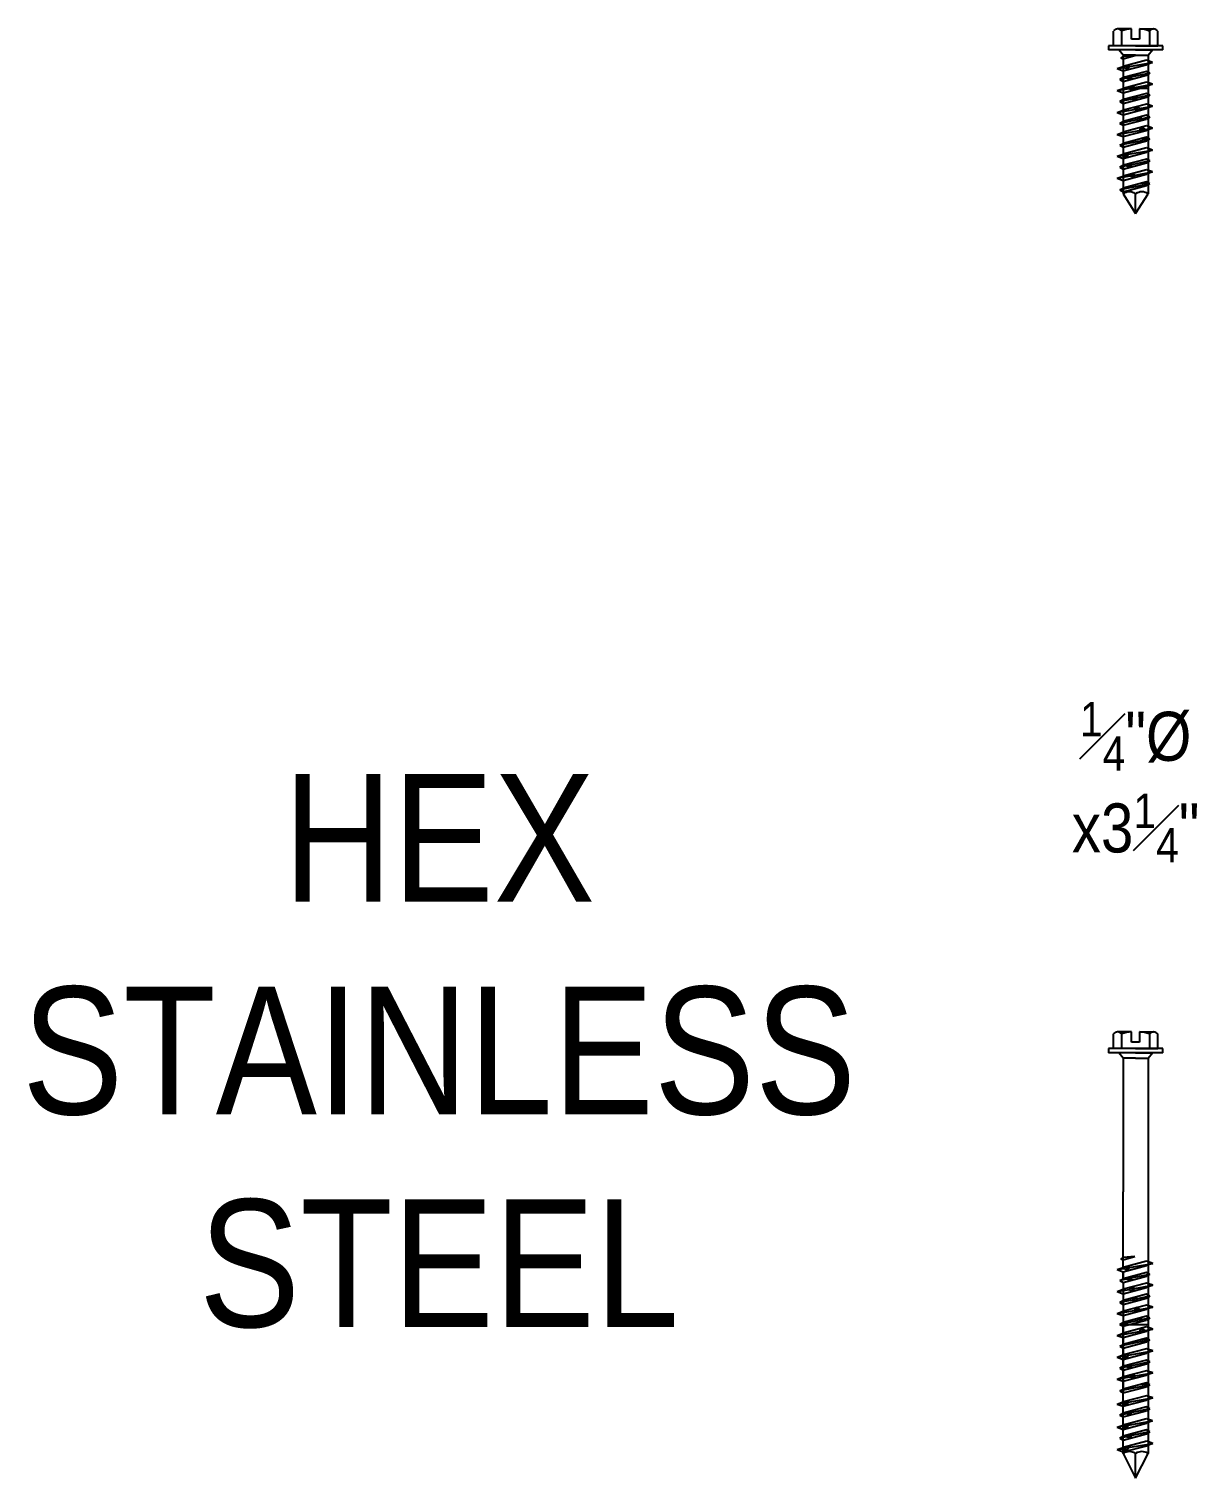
# Model space of a CAD drawing. Header units: inches. Extents: x -2661 to 42767, y -1222 to 9099.
# Drawn here: x 1371.66 to 1380.58, y 1262.67 to 1273.74 of the extents above; entities that cross this region are included whole.
import ezdxf

# ---------------------------------------------------------------- set-up
doc = ezdxf.new("R2010")
doc.units = ezdxf.units.IN
doc.header["$LTSCALE"] = 12
doc.header["$MEASUREMENT"] = 0
doc.layers.add('S-ANNO-NOTE', color=4, linetype='CONTINUOUS')
doc.layers.add('S-SIMPSON', color=2, linetype='CONTINUOUS')
doc.styles.add('Arial', font='arial.ttf', dxfattribs={"width": 0.85})

# ---------------------------------------------------------------- blocks, each defined once
blk = doc.blocks.new('TTN25114HSS')
at = {"layer": 'S-SIMPSON'}
for p, q in [((-0.17, 0.031), (-0.17, 0.143)), ((-0.17, 0.031), (-0.17, 0.117)), ((-0.032, 0.159), (-0.138, 0.159)), ((-0.106, 0.031), (-0.106, 0.143)), ((-0.032, 0.08), (-0.032, 0.159)), ((0.03, 0.159), (0.03, 0.08)), ((0.03, 0.159), (0.137, 0.159)), ((0.105, 0.143), (0.105, 0.031)), ((0.137, 0.159), (0.137, 0.159)), ((0.169, 0.031), (0.169, 0.143)), ((0.207, 0.031), (-0.207, 0.031)), ((-0.207, 0.031), (-0.207, 0)), ((0.207, 0), (-0.207, 0)), ((0, 0.031), (-0.17, 0.031)), ((0.169, 0.031), (-0.17, 0.031)), ((0, 0), (-0.128, 0)), ((-0.096, -0.041), (-0.128, 0)), ((0.03, 0.08), (-0.032, 0.08)), ((0, 0.031), (0.17, 0.031)), ((0, 0), (0.128, 0)), ((0.096, -0.041), (0.128, 0)), ((0.207, 0), (0.207, 0.031)), ((-0.113, -0.061), (-0.096, -0.051)), ((-0.113, -0.061), (-0.096, -0.07)), ((0, -0.041), (-0.096, -0.041)), ((-0.096, -0.041), (-0.096, -1.1)), ((-0.006, -0.045), (-0.096, -0.051)), ((-0.096, -0.07), (-0.006, -0.045)), ((0.083, -0.08), (-0.096, -0.127)), ((-0.046, -0.128), (0.129, -0.097)), ((0, -0.041), (0.096, -0.041)), ((0.129, -0.097), (0.083, -0.08)), ((0.129, -0.097), (0.083, -0.114)), ((0.096, -0.041), (0.096, -1.1)), ((-0.142, -0.144), (-0.096, -0.127)), ((-0.142, -0.144), (-0.089, -0.135)), ((-0.142, -0.144), (-0.096, -0.161)), ((-0.121, -0.228), (-0.096, -0.213)), ((-0.069, -0.217), (-0.121, -0.228)), ((-0.096, -0.161), (0.083, -0.114)), ((0.083, -0.166), (-0.096, -0.213)), ((-0.096, -0.242), (0.083, -0.195)), ((-0.089, -0.135), (-0.07, -0.121)), ((-0.063, -0.152), (-0.089, -0.135)), ((-0.07, -0.121), (-0.063, -0.152)), ((-0.046, -0.128), (-0.07, -0.121)), ((-0.069, -0.217), (-0.051, -0.201)), ((-0.044, -0.229), (-0.069, -0.217)), ((-0.046, -0.128), (-0.063, -0.152)), ((-0.051, -0.201), (-0.044, -0.229)), ((-0.027, -0.208), (-0.051, -0.201)), ((-0.027, -0.208), (-0.044, -0.229)), ((0.108, -0.18), (-0.027, -0.208)), ((0.108, -0.18), (0.083, -0.166)), ((0.108, -0.18), (0.083, -0.195)), ((-0.142, -0.312), (-0.096, -0.295)), ((-0.142, -0.312), (-0.05, -0.296)), ((-0.142, -0.312), (-0.096, -0.329)), ((-0.121, -0.228), (-0.096, -0.242)), ((0.083, -0.247), (-0.096, -0.295)), ((-0.096, -0.329), (0.083, -0.281)), ((0.089, -0.295), (-0.096, -0.295)), ((-0.05, -0.296), (-0.032, -0.278)), ((-0.05, -0.296), (-0.024, -0.309)), ((-0.032, -0.278), (-0.024, -0.309)), ((-0.007, -0.288), (-0.032, -0.278)), ((-0.007, -0.288), (-0.024, -0.309)), ((-0.007, -0.288), (0.129, -0.264)), ((0.129, -0.264), (0.083, -0.247)), ((0.129, -0.264), (0.083, -0.281)), ((-0.03, -0.377), (-0.121, -0.395)), ((-0.121, -0.395), (-0.096, -0.381)), ((-0.121, -0.395), (-0.096, -0.41)), ((0.083, -0.333), (-0.096, -0.381)), ((-0.096, -0.41), (0.083, -0.362)), ((0.083, -0.415), (-0.096, -0.462)), ((-0.012, -0.359), (-0.03, -0.377)), ((-0.005, -0.386), (-0.03, -0.377)), ((-0.012, -0.359), (-0.005, -0.386)), ((0.012, -0.368), (-0.012, -0.359)), ((0.007, -0.435), (-0.011, -0.456)), ((0.012, -0.368), (-0.005, -0.386)), ((0.032, -0.449), (0.007, -0.435)), ((0.007, -0.435), (0.014, -0.467)), ((0.108, -0.348), (0.012, -0.368)), ((0.032, -0.449), (0.129, -0.432)), ((0.108, -0.348), (0.083, -0.333)), ((0.108, -0.348), (0.083, -0.362)), ((0.129, -0.432), (0.083, -0.415)), ((0.129, -0.432), (0.083, -0.448)), ((-0.142, -0.479), (-0.011, -0.456)), ((-0.142, -0.479), (-0.096, -0.462)), ((-0.142, -0.479), (-0.096, -0.496)), ((0.009, -0.536), (-0.121, -0.563)), ((-0.121, -0.563), (-0.096, -0.548)), ((-0.096, -0.496), (0.083, -0.448)), ((0.083, -0.501), (-0.096, -0.548)), ((-0.096, -0.577), (0.083, -0.53)), ((0.014, -0.467), (-0.011, -0.456)), ((0.026, -0.516), (0.009, -0.536)), ((0.009, -0.536), (0.033, -0.543)), ((0.032, -0.449), (0.014, -0.467)), ((0.026, -0.516), (0.033, -0.543)), ((0.051, -0.527), (0.026, -0.516)), ((0.033, -0.543), (0.051, -0.527)), ((0.108, -0.515), (0.051, -0.527)), ((0.108, -0.515), (0.083, -0.501)), ((0.108, -0.515), (0.083, -0.53)), ((-0.142, -0.647), (0.029, -0.617)), ((-0.142, -0.647), (-0.096, -0.63)), ((-0.142, -0.647), (-0.096, -0.663)), ((-0.121, -0.563), (-0.096, -0.577)), ((0.083, -0.582), (-0.096, -0.63)), ((-0.096, -0.663), (0.083, -0.616)), ((0.045, -0.592), (0.029, -0.617)), ((0.053, -0.624), (0.029, -0.617)), ((0.045, -0.592), (0.053, -0.624)), ((0.072, -0.609), (0.045, -0.592)), ((0.072, -0.609), (0.053, -0.624)), ((0.072, -0.609), (0.129, -0.599)), ((0.129, -0.599), (0.083, -0.582)), ((0.129, -0.599), (0.083, -0.616)), ((0.048, -0.695), (-0.121, -0.73)), ((-0.121, -0.73), (-0.096, -0.716)), ((-0.121, -0.73), (-0.096, -0.716)), ((-0.121, -0.73), (-0.096, -0.745)), ((0.083, -0.668), (-0.096, -0.716)), ((0.083, -0.668), (-0.096, -0.716)), ((-0.096, -0.745), (0.083, -0.697)), ((0.083, -0.75), (-0.096, -0.797)), ((-0.058, -0.799), (0.129, -0.766)), ((0.065, -0.673), (0.048, -0.695)), ((0.072, -0.7), (0.048, -0.695)), ((0.091, -0.686), (0.065, -0.673)), ((0.065, -0.673), (0.072, -0.7)), ((0.091, -0.686), (0.072, -0.7)), ((0.108, -0.683), (0.083, -0.668)), ((0.108, -0.683), (0.083, -0.697)), ((0.129, -0.766), (0.083, -0.75)), ((0.129, -0.766), (0.083, -0.783)), ((0.108, -0.683), (0.091, -0.686)), ((-0.142, -0.814), (-0.096, -0.797)), ((-0.142, -0.814), (-0.101, -0.807)), ((-0.142, -0.814), (-0.096, -0.831)), ((-0.121, -0.898), (-0.096, -0.883)), ((-0.082, -0.793), (-0.101, -0.807)), ((-0.072, -0.824), (-0.101, -0.807)), ((-0.096, -0.831), (0.083, -0.783)), ((0.083, -0.836), (-0.096, -0.883)), ((-0.096, -0.912), (0.083, -0.865)), ((-0.058, -0.799), (-0.082, -0.793)), ((-0.082, -0.793), (-0.072, -0.824)), ((-0.058, -0.799), (-0.072, -0.824)), ((-0.055, -0.872), (-0.072, -0.887)), ((-0.055, -0.872), (-0.045, -0.899)), ((-0.029, -0.879), (-0.055, -0.872)), ((-0.029, -0.879), (-0.045, -0.899)), ((0.108, -0.85), (-0.029, -0.879)), ((0.108, -0.85), (0.083, -0.836)), ((0.108, -0.85), (0.083, -0.865)), ((-0.142, -0.981), (-0.045, -0.964)), ((-0.142, -0.981), (-0.096, -0.965)), ((-0.142, -0.981), (-0.096, -0.998)), ((-0.072, -0.887), (-0.121, -0.898)), ((-0.121, -0.898), (-0.096, -0.912)), ((0.083, -0.917), (-0.096, -0.965)), ((-0.096, -0.998), (0.083, -0.951)), ((-0.045, -0.899), (-0.072, -0.887)), ((-0.045, -0.964), (-0.028, -0.947)), ((-0.017, -0.977), (-0.045, -0.964)), ((-0.028, -0.947), (-0.017, -0.977)), ((-0.028, -0.947), (-0.002, -0.957)), ((-0.002, -0.957), (-0.017, -0.977)), ((-0.002, -0.957), (0.129, -0.934)), ((0.129, -0.934), (0.083, -0.917)), ((0.129, -0.934), (0.083, -0.951)), ((0.048, -1.036), (-0.121, -1.071)), ((-0.121, -1.071), (-0.096, -1.057)), ((-0.121, -1.071), (-0.096, -1.057)), ((-0.121, -1.071), (-0.096, -1.086)), ((0.083, -1.009), (-0.096, -1.057)), ((-0.096, -1.086), (0.083, -1.038)), ((-0.096, -1.1), (0, -1.25)), ((0, -1.25), (0.096, -1.1)), ((0, -1.25), (0, -1.1)), ((0.065, -1.014), (0.048, -1.036)), ((0.072, -1.041), (0.048, -1.036)), ((0.091, -1.028), (0.065, -1.014)), ((0.065, -1.014), (0.072, -1.041)), ((0.091, -1.028), (0.072, -1.041)), ((0.109, -1.024), (0.083, -1.009)), ((0.109, -1.024), (0.083, -1.038)), ((0.109, -1.024), (0.091, -1.028))]:
    blk.add_line(p, q, dxfattribs=at)
for centre, radius, start, end in [((-0.138, 0.118), 0.0409, 38.4863, 141.5137), ((-0.006, -0.15), 0.31, 94.731, 108.7748), ((0.019, -0.082), 0.241, 69.1889, 87.2601), ((0.137, 0.118), 0.0408, 38.4345, 141.636), ((-0.048, -1.175), 0.089, 57.3808, 122.6192), ((0.048, -1.175), 0.089, 57.3808, 122.6192)]:
    blk.add_arc(centre, radius, start, end, dxfattribs=at)
blk = doc.blocks.new('TTN25314HSS')
at = {"layer": 'S-SIMPSON'}
for p, q in [((-0.17, 0.031), (-0.17, 0.143)), ((-0.17, 0.031), (-0.17, 0.117)), ((-0.032, 0.159), (-0.138, 0.159)), ((-0.106, 0.031), (-0.106, 0.143)), ((-0.032, 0.08), (-0.032, 0.159)), ((0.03, 0.159), (0.03, 0.08)), ((0.03, 0.159), (0.137, 0.159)), ((0.105, 0.143), (0.105, 0.031)), ((0.137, 0.159), (0.137, 0.159)), ((0.169, 0.031), (0.169, 0.143)), ((0.207, 0.031), (-0.207, 0.031)), ((-0.207, 0.031), (-0.207, 0)), ((0.207, 0), (-0.207, 0)), ((0, 0.031), (-0.17, 0.031)), ((0.169, 0.031), (-0.17, 0.031)), ((0, 0), (-0.128, 0)), ((-0.096, -0.041), (-0.128, 0)), ((0.03, 0.08), (-0.032, 0.08)), ((0, 0.031), (0.17, 0.031)), ((0, 0), (0.128, 0)), ((0.096, -0.041), (0.128, 0)), ((0.207, 0), (0.207, 0.031)), ((0, -0.041), (-0.096, -0.041)), ((-0.096, -0.041), (-0.096, -0.641)), ((0, -0.041), (0.096, -0.041)), ((0.096, -0.041), (0.096, -0.598)), ((-0.096, -0.641), (-0.096, -1.063)), ((0.096, -0.598), (0.096, -1.289)), ((-0.095, -1.563), (-0.096, -1.063)), ((0.096, -1.289), (0.096, -3.063)), ((-0.142, -1.657), (-0.095, -1.641)), ((-0.142, -1.657), (-0.089, -1.648)), ((-0.142, -1.657), (-0.095, -1.674)), ((-0.112, -1.574), (-0.095, -1.564)), ((-0.112, -1.574), (-0.095, -1.583)), ((-0.006, -1.558), (-0.095, -1.564)), ((-0.095, -1.583), (-0.006, -1.558)), ((-0.095, -1.641), (-0.095, -1.563)), ((-0.095, -1.641), (-0.095, -1.563)), ((0.084, -1.593), (-0.095, -1.641)), ((-0.095, -1.674), (0.084, -1.627)), ((-0.089, -1.648), (-0.07, -1.634)), ((-0.062, -1.665), (-0.089, -1.648)), ((-0.07, -1.634), (-0.062, -1.665)), ((-0.046, -1.641), (-0.07, -1.634)), ((-0.046, -1.641), (-0.062, -1.665)), ((-0.046, -1.641), (0.13, -1.61)), ((0.13, -1.61), (0.084, -1.593)), ((0.096, -1.622), (0.084, -1.627)), ((0.13, -1.61), (0.096, -1.622)), ((0.096, -1.622), (0.096, -1.686)), ((-0.121, -1.741), (-0.095, -1.727)), ((-0.069, -1.73), (-0.121, -1.741)), ((-0.121, -1.741), (-0.095, -1.756)), ((-0.096, -1.674), (-0.096, -1.727)), ((-0.096, -1.756), (-0.096, -2.6)), ((-0.095, -1.727), (-0.095, -1.674)), ((-0.095, -1.727), (-0.095, -1.674)), ((-0.095, -1.727), (-0.095, -1.674)), ((0.084, -1.679), (-0.095, -1.727)), ((-0.095, -1.756), (0.084, -1.708)), ((0.084, -1.76), (-0.095, -1.808)), ((-0.069, -1.73), (-0.05, -1.715)), ((-0.043, -1.742), (-0.069, -1.73)), ((-0.05, -1.715), (-0.043, -1.742)), ((-0.026, -1.721), (-0.05, -1.715)), ((-0.026, -1.721), (-0.043, -1.742)), ((0.109, -1.694), (-0.026, -1.721)), ((0.109, -1.694), (0.084, -1.679)), ((0.109, -1.694), (0.084, -1.708)), ((0.13, -1.777), (0.084, -1.76)), ((0.096, -1.701), (0.096, -1.765)), ((-0.142, -1.825), (-0.095, -1.808)), ((-0.142, -1.825), (-0.049, -1.809)), ((-0.142, -1.825), (-0.095, -1.842)), ((-0.095, -1.842), (0.084, -1.794)), ((0.084, -1.846), (-0.095, -1.894)), ((-0.095, -1.923), (0.084, -1.875)), ((-0.049, -1.809), (-0.031, -1.791)), ((-0.049, -1.809), (-0.024, -1.823)), ((-0.031, -1.791), (-0.024, -1.823)), ((-0.007, -1.801), (-0.031, -1.791)), ((-0.012, -1.872), (-0.03, -1.89)), ((-0.007, -1.801), (-0.024, -1.823)), ((-0.012, -1.872), (-0.005, -1.899)), ((0.013, -1.881), (-0.012, -1.872)), ((-0.007, -1.801), (0.13, -1.777)), ((0.013, -1.881), (-0.005, -1.899)), ((0.109, -1.861), (0.013, -1.881)), ((0.13, -1.777), (0.084, -1.794)), ((0.109, -1.861), (0.084, -1.846)), ((0.109, -1.861), (0.084, -1.875)), ((-0.142, -1.992), (-0.01, -1.969)), ((-0.142, -1.992), (-0.095, -1.975)), ((-0.142, -1.992), (-0.095, -2.009)), ((-0.03, -1.89), (-0.121, -1.909)), ((-0.121, -1.909), (-0.095, -1.894)), ((-0.121, -1.909), (-0.095, -1.923)), ((0.084, -1.928), (-0.095, -1.975)), ((-0.095, -2.009), (0.084, -1.961)), ((-0.005, -1.899), (-0.03, -1.89)), ((0.007, -1.948), (-0.01, -1.969)), ((0.015, -1.98), (-0.01, -1.969)), ((0.033, -1.962), (0.007, -1.948)), ((0.007, -1.948), (0.015, -1.98)), ((0.033, -1.962), (0.015, -1.98)), ((0.033, -1.962), (0.13, -1.945)), ((0.13, -1.945), (0.084, -1.928)), ((0.13, -1.945), (0.084, -1.961)), ((0.009, -2.049), (-0.121, -2.076)), ((-0.121, -2.076), (-0.095, -2.061)), ((-0.121, -2.076), (-0.095, -2.09)), ((0.084, -2.014), (-0.095, -2.061)), ((-0.095, -2.09), (0.084, -2.043)), ((-0.095, -3.063), (-0.095, -2.063)), ((-0.095, -2.076), (0.097, -2.076)), ((0.084, -2.095), (-0.095, -2.143)), ((0.027, -2.029), (0.009, -2.049)), ((0.009, -2.049), (0.034, -2.056)), ((0.027, -2.029), (0.034, -2.056)), ((0.052, -2.04), (0.027, -2.029)), ((0.034, -2.056), (0.052, -2.04)), ((0.109, -2.028), (0.052, -2.04)), ((0.109, -2.028), (0.084, -2.014)), ((0.109, -2.028), (0.084, -2.043)), ((0.13, -2.112), (0.084, -2.095)), ((-0.142, -2.16), (0.029, -2.13)), ((-0.142, -2.16), (-0.095, -2.143)), ((-0.142, -2.16), (-0.095, -2.176)), ((0.048, -2.208), (-0.121, -2.243)), ((-0.095, -2.176), (0.084, -2.129)), ((0.084, -2.181), (-0.095, -2.229)), ((0.084, -2.181), (-0.095, -2.229)), ((-0.095, -2.258), (0.084, -2.21)), ((0.046, -2.105), (0.029, -2.13)), ((0.053, -2.137), (0.029, -2.13)), ((0.046, -2.105), (0.053, -2.137)), ((0.072, -2.122), (0.046, -2.105)), ((0.065, -2.186), (0.048, -2.208)), ((0.072, -2.213), (0.048, -2.208)), ((0.072, -2.122), (0.053, -2.137)), ((0.091, -2.199), (0.065, -2.186)), ((0.065, -2.186), (0.072, -2.213)), ((0.072, -2.122), (0.13, -2.112)), ((0.091, -2.199), (0.072, -2.213)), ((0.13, -2.112), (0.084, -2.129)), ((0.109, -2.196), (0.084, -2.181)), ((0.109, -2.196), (0.084, -2.21)), ((0.109, -2.196), (0.091, -2.199)), ((-0.142, -2.327), (-0.095, -2.31)), ((-0.142, -2.327), (-0.1, -2.32)), ((-0.121, -2.243), (-0.095, -2.229)), ((-0.121, -2.243), (-0.095, -2.229)), ((-0.121, -2.243), (-0.095, -2.258)), ((-0.082, -2.307), (-0.1, -2.32)), ((-0.071, -2.337), (-0.1, -2.32)), ((0.084, -2.263), (-0.095, -2.31)), ((-0.095, -2.344), (0.084, -2.296)), ((-0.057, -2.312), (-0.082, -2.307)), ((-0.082, -2.307), (-0.071, -2.337)), ((-0.057, -2.312), (-0.071, -2.337)), ((-0.057, -2.312), (0.13, -2.279)), ((0.13, -2.279), (0.084, -2.263)), ((0.13, -2.279), (0.084, -2.296)), ((-0.142, -2.327), (-0.095, -2.344)), ((-0.121, -2.411), (-0.095, -2.396)), ((-0.071, -2.401), (-0.121, -2.411)), ((-0.121, -2.411), (-0.095, -2.425)), ((0.084, -2.349), (-0.095, -2.396)), ((-0.095, -2.425), (0.084, -2.378)), ((0.084, -2.43), (-0.095, -2.478)), ((-0.054, -2.385), (-0.071, -2.401)), ((-0.045, -2.412), (-0.071, -2.401)), ((-0.054, -2.385), (-0.045, -2.412)), ((-0.029, -2.392), (-0.054, -2.385)), ((-0.029, -2.392), (-0.045, -2.412)), ((0.109, -2.363), (-0.029, -2.392)), ((0.109, -2.363), (0.084, -2.349)), ((0.109, -2.363), (0.084, -2.378)), ((0.13, -2.447), (0.084, -2.43)), ((-0.142, -2.494), (-0.044, -2.477)), ((-0.142, -2.494), (-0.095, -2.478)), ((-0.142, -2.494), (-0.095, -2.511)), ((-0.095, -2.511), (0.084, -2.464)), ((0.084, -2.523), (-0.095, -2.57)), ((-0.044, -2.477), (-0.028, -2.46)), ((-0.017, -2.49), (-0.044, -2.477)), ((-0.028, -2.46), (-0.017, -2.49)), ((-0.028, -2.46), (-0.001, -2.47)), ((-0.001, -2.47), (-0.017, -2.49)), ((-0.001, -2.47), (0.13, -2.447)), ((0.066, -2.527), (0.049, -2.55)), ((0.091, -2.541), (0.066, -2.527)), ((0.066, -2.527), (0.072, -2.555)), ((0.091, -2.541), (0.072, -2.555)), ((0.13, -2.447), (0.084, -2.464)), ((0.109, -2.537), (0.084, -2.523)), ((0.109, -2.537), (0.084, -2.552)), ((0.109, -2.537), (0.091, -2.541)), ((0.049, -2.55), (-0.12, -2.585)), ((-0.12, -2.585), (-0.095, -2.57)), ((-0.12, -2.585), (-0.095, -2.57)), ((-0.12, -2.585), (-0.095, -2.599)), ((-0.095, -2.599), (0.084, -2.552)), ((0.084, -2.621), (-0.095, -2.668)), ((-0.095, -2.702), (0.084, -2.654)), ((-0.056, -2.67), (0.131, -2.638)), ((0.072, -2.555), (0.049, -2.55)), ((0.131, -2.638), (0.084, -2.621)), ((0.131, -2.638), (0.084, -2.654)), ((-0.141, -2.685), (-0.095, -2.668)), ((-0.141, -2.685), (-0.099, -2.678)), ((-0.141, -2.685), (-0.095, -2.702)), ((-0.12, -2.769), (-0.095, -2.754)), ((-0.071, -2.759), (-0.12, -2.769)), ((-0.081, -2.665), (-0.099, -2.678)), ((-0.07, -2.696), (-0.099, -2.678)), ((0.084, -2.707), (-0.095, -2.754)), ((-0.095, -2.783), (0.084, -2.736)), ((-0.056, -2.67), (-0.081, -2.665)), ((-0.081, -2.665), (-0.07, -2.696)), ((-0.053, -2.743), (-0.071, -2.759)), ((-0.044, -2.77), (-0.071, -2.759)), ((-0.056, -2.67), (-0.07, -2.696)), ((-0.053, -2.743), (-0.044, -2.77)), ((-0.028, -2.75), (-0.053, -2.743)), ((-0.028, -2.75), (-0.044, -2.77)), ((0.109, -2.721), (-0.028, -2.75)), ((0.109, -2.721), (0.084, -2.707)), ((0.109, -2.721), (0.084, -2.736)), ((-0.142, -2.862), (-0.096, -2.845)), ((-0.142, -2.862), (-0.101, -2.854)), ((-0.142, -2.862), (-0.096, -2.878)), ((-0.12, -2.769), (-0.095, -2.783)), ((-0.083, -2.841), (-0.101, -2.854)), ((-0.072, -2.872), (-0.101, -2.854)), ((0.083, -2.797), (-0.096, -2.845)), ((-0.096, -2.878), (0.083, -2.831)), ((-0.058, -2.847), (-0.083, -2.841)), ((-0.083, -2.841), (-0.072, -2.872)), ((-0.058, -2.847), (-0.072, -2.872)), ((-0.058, -2.847), (0.129, -2.814)), ((0.129, -2.814), (0.083, -2.797)), ((0.129, -2.814), (0.083, -2.831)), ((-0.121, -2.945), (-0.096, -2.931)), ((-0.072, -2.935), (-0.121, -2.945)), ((-0.121, -2.945), (-0.096, -2.96)), ((0.083, -2.883), (-0.096, -2.931)), ((-0.096, -2.96), (0.083, -2.912)), ((0.085, -2.969), (-0.095, -3.016)), ((-0.055, -2.92), (-0.072, -2.935)), ((-0.045, -2.946), (-0.072, -2.935)), ((-0.056, -3.018), (0.131, -2.986)), ((-0.055, -2.92), (-0.045, -2.946)), ((-0.03, -2.926), (-0.055, -2.92)), ((-0.03, -2.926), (-0.045, -2.946)), ((0.108, -2.898), (-0.03, -2.926)), ((0.108, -2.898), (0.083, -2.883)), ((0.108, -2.898), (0.083, -2.912)), ((0.131, -2.986), (0.085, -2.969)), ((0.131, -2.986), (0.085, -3.003)), ((-0.141, -3.033), (-0.095, -3.016)), ((-0.141, -3.033), (-0.099, -3.026)), ((-0.141, -3.033), (-0.095, -3.05)), ((-0.081, -3.013), (-0.099, -3.026)), ((-0.07, -3.044), (-0.099, -3.026)), ((-0.096, -3.062), (0, -3.25)), ((-0.095, -3.05), (0.085, -3.003)), ((-0.056, -3.018), (-0.081, -3.013)), ((-0.081, -3.013), (-0.07, -3.044)), ((-0.056, -3.018), (-0.07, -3.044)), ((0, -3.25), (0.096, -3.062)), ((0, -3.25), (0, -3.062))]:
    blk.add_line(p, q, dxfattribs=at)
for centre, radius, start, end in [((-0.138, 0.118), 0.0409, 38.4863, 141.5137), ((-0.006, -0.15), 0.31, 94.731, 108.7748), ((0.019, -0.082), 0.241, 69.1889, 87.2601), ((0.137, 0.118), 0.0408, 38.4345, 141.636), ((-0.048, -3.137), 0.089, 57.3808, 122.6192), ((0.048, -3.137), 0.089, 57.3808, 122.6192)]:
    blk.add_arc(centre, radius, start, end, dxfattribs=at)

msp = doc.modelspace()

# ---------------------------------------------------------------- block references
at = {"layer": 'S-SIMPSON'}
for name, p in [('TTN25114HSS', (1380.11556, 1273.58505)), ('TTN25314HSS', (1380.11556, 1265.92167))]:
    msp.add_blockref(name, p, dxfattribs=at)

# ---------------------------------------------------------------- texts
at = {"layer": 'S-ANNO-NOTE', "color": 191, "attachment_point": 5, "style": 'Arial'}
for s, insert, char_height, width in [('\\A1;{\\H0.7x;\\S1#4;}"%%C x3{\\H0.7x;\\S1#4;}"', (1380.11556, 1267.98902), 0.375, 1.5434442), ('\\A1;HEX STAINLESS STEEL', (1374.79573, 1265.9316), 0.975, 4.0129549)]:
    msp.add_mtext(s, dxfattribs=dict(at, insert=insert, char_height=char_height, width=width))

doc.saveas('drawing.dxf')
